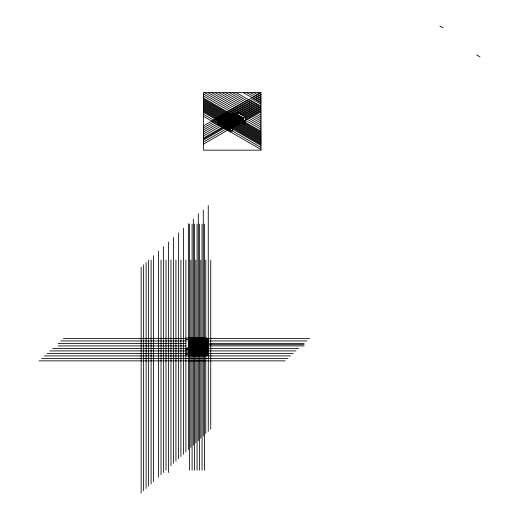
<?xml version="1.0" encoding="UTF-8"?>
<svg xmlns="http://www.w3.org/2000/svg" width="519" height="519" viewBox="0 0 519 519"><rect width="100%" height="100%" fill="white"/><g stroke="black" fill="none" stroke-linecap="round" stroke-linejoin="round"><path stroke-width="0.78" d="M221.665 126.493L221.366 126.668L221.366 123.522M221.315 126.156L221.918 126.565L221.315 126.642L221.315 123.548L223.125 122.562L223.073 125.974L222.774 122.711M238.117 117.009L222.82 125.825L222.872 122.653M222.249 121.517L223.164 121.647L223.196 127.726L224.954 127.058M221.866 126.61L221.568 126.785L221.568 123.405M203.454 125.858L260.96 92.661L260.96 150.166L203.454 150.166L203.454 92.661L260.96 92.661M203.454 127.888L260.96 94.685L257.45 92.661M203.454 129.919L260.96 96.716L253.934 92.661M217.902 122.594L233.719 113.46M203.454 131.949L260.96 98.746L250.418 92.661M221.516 121.634L219.712 122.62L219.66 125.682L219.991 123.399A1.661 1.661 0 0 1 220.491 122.536L221.399 122.627L221.464 126.727L221.918 126.448L221.315 126.046L221.918 125.579L221.315 125.176L221.918 124.826L221.315 124.417L223.78 122.938M219.809 122.679L221.619 121.693M219.913 122.737L221.717 121.751M220.011 122.795L221.821 121.809M220.108 122.854L221.97 121.9M220.264 122.938L222.067 121.952M220.361 122.997L222.171 122.01M219.66 123.606L235.477 114.472M232.291 127.843L224.948 123.619A51.511 51.511 0 0 0 236.366 113.933L238.111 112.908L245.448 117.138L245.448 123.321L243.385 124.158L243.372 122.036A1.693 1.693 0 0 0 242.86 121.187L241.997 121.148L241.932 123.321L241.601 121.037A1.661 1.661 0 0 0 241.101 120.174L240.226 120.161L240.174 122.302L239.843 120.019A1.661 1.661 0 0 0 239.343 119.156L238.481 119.117L238.416 121.29L238.085 119.007A1.661 1.661 0 0 0 237.585 118.144L236.709 118.131L236.658 120.278L236.327 117.988A1.661 1.661 0 0 0 235.827 117.125L234.964 117.086L234.899 119.26L234.569 116.976A1.661 1.661 0 0 0 234.069 116.113L233.193 116.1L233.141 118.248L232.81 115.964A1.661 1.661 0 0 0 232.311 115.101L231.448 115.056L231.383 117.229L231.085 113.966M220.562 123.113L222.372 122.127M220.666 123.172L222.469 122.186M225.233 120.784L226.686 121.621C228.295 120.084 225.097 118.364 226.706 119.753M220.763 123.23L222.619 122.276M220.912 123.314L222.722 122.335M231.383 117.229L232.843 116.392M221.016 123.373L222.82 122.387M221.113 123.431L222.923 122.445M221.217 123.49L223.021 122.503M203.454 133.98L236.359 114.978L203.454 95.989M239.032 113.434L260.96 100.777L246.901 92.661M223.475 122.769L221.315 124.015L221.918 124.476L221.315 124.884M223.579 122.828L221.315 124.132L221.918 124.592L221.315 125.001L221.918 125.345M221.315 124.249L223.676 122.88M221.315 124.476L221.918 124.073L221.315 123.665M222.067 123.983L223.877 122.997M222.171 124.041L224.026 123.087M236.359 115.997L221.315 124.768L221.918 125.228L221.315 125.637L221.918 126.104L221.315 126.506M222.424 124.19L224.227 123.204M222.521 124.249L224.331 123.263M221.315 125.118L221.918 124.709L221.315 124.3M222.619 124.3L224.429 123.314M233.141 118.248L234.601 117.404M222.722 124.359L224.532 123.373M221.918 124.943L221.315 125.345L221.918 125.812L221.315 126.273L221.918 126.642M222.774 125.799L223.196 124.839L222.774 124.508L224.63 123.431M224.779 123.522L222.774 124.683L223.196 124.923M222.774 124.794L224.883 123.58M203.454 136.03L236.379 117.022L236.359 113.921L243.69 118.157L243.69 124.333M240.81 114.465L260.96 102.827L243.385 92.661M221.315 125.87L221.918 125.462L221.315 125.06M223.196 124.729L222.774 125.027L223.196 125.332M221.315 126.104L221.918 125.695L221.315 125.287M223.196 124.956L222.774 125.261L223.196 125.559M238.117 116.34L236.658 117.184L236.709 115.043L237.585 115.049A1.661 1.661 0 0 1 238.085 115.919L238.111 118.027M221.918 125.987L221.315 126.389L221.821 126.701M222.774 125.553L223.196 125.248L222.774 124.852M222.774 125.663L223.196 125.364M221.315 126.642L221.918 126.214L221.315 125.812M221.418 126.701L221.918 126.331L221.315 125.929M234.899 119.26L236.359 118.416M203.454 138.06L238.137 118.04M242.568 115.478L260.96 104.857M239.869 117.359L238.416 118.202L238.468 116.055L239.343 116.068A1.661 1.661 0 0 1 239.843 116.931L239.869 119.039L203.454 140.091M203.454 139.073L239.875 118.047M236.658 120.278L238.111 119.435M244.326 116.49L260.96 106.888L236.359 92.661M241.627 118.377L240.174 119.214L240.226 117.073L241.101 117.08A1.661 1.661 0 0 1 241.595 117.943L241.627 120.058M228.47 129.088L226.706 129.75L226.68 127.642L241.633 119.039M239.051 124.404L238.746 121.913L237.624 121.602L238.954 122.575M237.553 121.764L238.967 122.322L239.051 124.579M237.916 121.452L238.539 121.667L238.701 124.43M243.69 118.157L245.448 117.138M224.922 126.63L224.948 128.738L226.706 128.07M237.611 121.77L238.98 122.938M238.416 121.29L239.875 120.447M238.227 121.537L238.597 124.372M237.592 121.997L238.98 123.165M237.592 122.173L238.98 123.399M238.429 121.673L238.798 124.489M237.592 122.283L239.051 123.36M203.454 142.115L241.646 120.071M245.448 117.871L260.96 108.919L232.843 92.661M243.385 121.07L243.372 118.948A1.693 1.693 0 0 0 242.86 118.098L241.997 118.053L241.932 120.233L243.392 119.389M237.592 122.633L239.051 123.593M237.592 122.75L238.98 124.035M238.785 122.127L238.883 124.618M237.592 122.925L239.051 123.996M238.831 122.212L237.747 121.504M237.592 123.042L238.98 124.151M237.592 123.269L239.051 124.229M230.228 130.1L228.464 130.769L228.438 128.654L243.385 120.058M238.98 122.808L237.54 121.809M237.527 123.833L237.572 121.693M240.174 122.302L241.627 121.465M237.845 123.937L237.728 121.504M237.949 123.996L237.825 121.465M238.046 124.054L237.897 121.42M203.454 144.146L260.96 110.943L229.327 92.661M238.396 124.255L238.195 121.452M222.774 124.45L230.527 128.868L232.285 127.849L232.285 130.944L230.222 131.781L230.209 129.659A1.693 1.693 0 0 0 229.696 128.809L228.834 128.77L228.769 130.944M243.69 121.245L245.448 120.233L260.96 129.186M238.98 124.385L237.527 123.425M241.932 123.321L243.385 122.478M188.358 338.038L207.016 338.038L207.016 355.891M185.893 338.064L188.378 338.064M63.435 338.466L185.679 338.466M188.112 338.466L309.545 338.466M188.358 339.082L204.518 339.082M185.893 339.517L188.378 339.517M204.531 339.491L207.016 339.491M188.287 339.731L208.262 339.731M188.365 340.328L204.518 340.328M60.729 340.951L186.211 340.951M187.833 340.951L306.839 340.951M192.121 341.035L192.121 343.014M188.365 341.573L204.518 341.567M188.287 342.216L208.262 342.216M188.365 342.812L204.525 342.812M58.018 343.435L185.932 343.435M188.365 343.435L304.134 343.435M188.371 344.058L204.525 344.058M188.319 344.674L304.134 344.674M188.371 345.297L204.525 345.297M58.018 345.92L185.932 345.92M188.371 345.92L304.134 345.92M188.371 346.543L204.531 346.543M188.287 347.192L208.262 347.192M188.378 347.782L204.531 347.782M185.893 348.009L188.378 348.009M52.607 348.405L298.717 348.405M185.893 348.431L204.531 348.405L204.512 338.038M207.016 348.431L204.531 348.502L207.016 348.573M204.531 348.645L207.016 348.716M204.531 348.787L207.016 348.787M204.531 348.859L207.016 348.93M204.531 349.002L207.016 349.002M204.531 349.073L207.016 349.144M204.531 349.216L207.016 349.216M204.531 349.358L207.016 349.287M185.893 349.462L188.378 349.462M204.531 349.495L207.016 349.423M204.531 349.566L207.016 349.566M185.893 349.676L208.262 349.676M204.531 349.78L207.016 349.78M204.531 349.851L207.016 349.923M204.531 349.994L207.016 349.994M204.531 350.137L207.016 350.066M204.531 350.208L207.016 350.208L204.531 350.351M204.531 350.422L207.016 350.422M204.531 350.565L207.016 350.494M204.531 350.636L207.016 350.636M204.531 350.708L207.016 350.708M204.531 350.844L207.016 350.844M49.869 350.915L295.979 350.915M204.531 351.058L207.016 351.058M204.531 351.201L207.016 351.129M204.531 351.272L207.016 351.272M204.531 351.415L207.016 351.344M204.531 351.486L207.016 351.486M204.531 351.629L207.016 351.558M204.531 351.772L207.016 351.7M204.531 351.843L207.016 351.843M204.531 351.986L207.016 351.914M204.531 352.057L207.016 352.057M185.893 352.161L208.262 352.161M204.531 352.265L207.016 352.265M204.531 352.407L207.016 352.336M207.016 352.479L204.531 352.479L207.016 352.622M204.531 352.693L207.016 352.693M204.531 352.764L207.016 352.836M204.531 352.907L207.016 352.907M204.531 352.978L207.016 353.05L204.531 353.121M204.531 353.192L207.016 353.264M204.531 353.335L207.016 353.335M47.158 353.4L293.274 353.4M185.893 354.646L208.262 354.646M44.452 355.891L290.562 355.891M41.747 358.376L287.857 358.376M39.035 360.861L285.152 360.861M236.132 114.18L243.476 118.403M235.723 114.634L243.067 118.857M235.315 115.082L242.652 119.305M234.899 115.516L242.243 119.74M234.484 115.945L241.828 120.174M234.069 116.366L241.413 120.596M233.647 116.781L240.991 121.011M233.232 117.19L240.569 121.414M232.804 117.586L240.148 121.816M232.382 117.982L239.726 122.205M231.961 118.364L239.304 122.588M231.532 118.741L238.876 122.964M231.104 119.111L238.448 123.334M230.67 119.474L238.013 123.697M230.241 119.831L237.585 124.054M229.807 120.174L237.151 124.404M229.372 120.518L236.716 124.742M228.937 120.856L236.281 125.079M228.496 121.187L235.84 125.41M228.062 121.511L235.405 125.734M227.62 121.829L234.964 126.052M227.179 122.14L234.523 126.364M226.738 122.445L234.082 126.675M226.29 122.75L233.634 126.973M225.843 123.042L233.187 127.272M225.402 123.334L232.746 127.557M439.898 25.95L443.122 27.812M476.734 54.995L479.965 56.856M225.81 92.661L260.96 112.954M222.294 92.661L260.96 114.984M218.778 92.661L260.96 117.009M215.268 92.661L260.96 119.039M211.752 92.661L260.96 121.07M208.236 92.661L260.96 123.1M204.72 92.661L260.96 125.131M203.454 93.958L237.196 113.44M245.448 118.202L260.96 127.161M203.454 98.02L260.96 131.216M203.454 99.032L260.96 132.235M203.454 100.044L260.96 133.247M203.454 101.062L260.96 134.265M203.454 102.074L260.96 135.277M237.527 122.036L239.051 123.009M237.527 122.555L239.051 123.477M203.454 103.093L260.96 136.289M237.527 123.541L239.051 124.463M237.527 123.658L239.051 124.631L239.051 122.769M203.454 104.105L260.96 137.308M225.233 117.346L226.991 118.358L226.991 121.452M203.454 105.117L260.96 138.32M203.454 106.136L260.96 139.339M226.686 119.759L225.759 119.487A1.661 1.661 0 0 0 225.265 120.356L225.233 122.465M203.454 107.148L260.96 140.351M203.454 108.166L260.96 141.363M203.454 109.178L260.96 142.381M203.454 110.19L260.96 143.393M223.475 121.796L224.935 122.64L224.883 120.492L224 120.505A1.661 1.661 0 0 0 223.507 121.368L223.475 123.477M203.454 111.209L260.96 144.412M221.217 121.693L224.798 123.704M221.113 121.751L224.701 123.762M221.016 121.809L224.597 123.82M220.912 121.868L224.5 123.879M220.815 121.926L224.396 123.937M220.711 121.984L224.299 123.996M220.562 122.069L224.195 124.054M203.454 112.221L260.96 145.424M220.361 122.186L223.948 124.197M220.264 122.244L223.845 124.255M220.16 122.302L223.747 124.313M220.062 122.361L223.644 124.372M219.913 122.445L223.546 124.43M219.809 122.503L223.397 124.515M219.712 122.562L223.293 124.573M221.918 123.957L217.902 121.576L217.902 124.67L219.66 125.682M221.315 123.782L221.918 124.19L221.315 124.651L221.918 125.06L221.315 125.52L221.918 125.929M221.918 124.3L221.315 123.898L223.378 122.711L223.378 124.528M222.774 124.735L223.196 125.812M203.454 114.251L260.96 147.454M222.774 125.611L223.176 125.916M203.454 116.282L260.96 149.485M221.619 123.723L223.189 124.631L223.196 125.858L222.975 122.594M203.883 338.038L203.896 348.405M203.247 338.038L203.266 348.405M202.618 338.038L202.631 348.411M201.988 338.038L202.001 348.411M201.359 338.044L201.378 348.411M200.736 338.044L200.749 348.411M200.107 338.044L200.126 348.411M199.491 338.044L199.504 348.411M198.868 338.044L198.887 348.418M198.252 338.044L198.264 348.418M197.635 338.051L197.655 348.418M197.019 338.051L197.038 348.418M196.409 338.051L196.429 348.418M195.799 338.051L195.819 348.418M195.196 338.051L195.209 348.418M194.586 338.051L194.606 348.424M193.989 338.057L194.002 348.424M193.386 338.057L193.405 348.424M192.789 338.057L192.809 348.424M192.192 338.057L192.212 348.424M191.602 338.057L191.615 348.424M191.011 338.057L191.024 348.431M190.421 338.057L190.441 348.431M189.837 338.064L189.857 348.431M189.253 338.064L189.273 348.431M188.676 338.064L188.695 348.431M238.299 121.498L238.331 124.3M238.098 121.42L238.13 124.184M237.994 121.414L238.026 124.125M230.527 128.868L230.527 131.956M227.011 129.925L227.063 127.784L227.938 127.791A1.661 1.661 0 0 1 228.438 128.66M225.252 128.913L225.304 126.766L226.18 126.779A1.661 1.661 0 0 1 226.68 127.642M223.494 127.895L223.546 125.754L224.422 125.76A1.661 1.661 0 0 1 224.922 126.63M223.274 122.653L223.274 124.586M222.82 122.679L222.82 125.825M221.866 123.522L221.866 126.668M221.769 123.464L221.769 126.727M221.619 126.811L221.743 122.38A1.661 1.661 0 0 1 222.249 121.517M210.746 260.058L210.746 429.161M208.262 205.518L208.262 431.445M206.873 348.405L206.802 353.4M206.731 348.405L206.731 353.4M206.594 348.405L206.666 353.4M206.523 348.405L206.523 353.4M206.452 348.405L206.38 353.4M206.309 348.405L206.309 353.4M206.238 348.405L206.166 353.4M206.095 348.405L206.095 353.4L205.952 348.405M205.881 348.405L205.881 353.4M205.777 260.058L205.777 433.722M205.667 348.405L205.667 353.4M205.595 348.405L205.524 353.4L205.453 348.405M205.381 348.405L205.316 353.4M205.245 348.405L205.245 353.4M205.174 348.405L205.102 353.4M205.031 348.405L205.031 353.4M204.888 348.405L204.96 353.4M204.817 348.405L204.817 353.4M204.746 348.405L204.674 353.4M204.603 348.405L204.603 353.4M204.531 224.137L204.531 470.246M203.292 210.078L203.292 436.005M202.047 224.137L202.047 470.246M200.801 260.058L200.801 438.289M199.562 224.137L199.562 470.246M198.316 213.711L198.316 440.573M198.102 353.4L198.102 355.891M197.077 224.137L197.077 470.246M196.649 353.4L196.649 355.891M196.13 340.977L196.13 343.033M195.832 260.058L195.832 442.85M194.593 224.137L194.593 470.246M193.347 219.206L193.347 445.133M192.101 224.137L192.101 470.246M190.862 260.058L190.862 447.417M189.617 224.137L189.617 470.246M188.378 223.767L188.378 449.694M185.893 260.058L185.893 451.978M183.402 228.334L183.402 454.261M180.917 260.058L180.917 456.545M178.432 232.895L178.432 458.822M175.947 260.058L175.947 461.106M173.463 237.462L173.463 463.389M170.978 260.058L170.978 465.666M168.493 242.023L168.493 472.517M166.002 260.058L166.002 470.233M163.517 246.59L163.517 472.517M161.033 260.058L161.033 474.794M158.548 251.151L158.548 477.078M153.579 255.711L153.579 481.638M151.094 260.058L151.094 483.922M148.609 260.279L148.609 486.206M146.118 262.562L146.118 488.489M143.633 264.839L143.633 490.766M141.149 267.123L141.149 493.05M238.143 114.959A51.563 51.563 0 0 1 226.706 124.625M241.672 116.983A51.563 51.563 0 0 1 230.228 126.649M236.392 113.946A51.595 51.595 0 0 1 224.948 123.613M240.79 116.477A51.563 51.563 0 0 1 229.346 126.143M241.231 116.73A51.563 51.563 0 0 1 229.787 126.396M242.548 117.489A51.563 51.563 0 0 1 231.111 127.155M239.025 115.465A51.563 51.563 0 0 1 227.588 125.131M240.349 116.224A51.563 51.563 0 0 1 228.905 125.89M237.708 114.705A51.563 51.563 0 0 1 226.265 124.372M237.728 123.528A52.646 52.646 0 0 1 231.993 127.668M243.417 117.982A50.615 50.615 0 0 1 237.728 123.528M239.467 115.718A51.563 51.563 0 0 1 228.029 125.384M243.729 118.17A51.563 51.563 0 0 1 232.291 127.836M236.826 114.199A51.563 51.563 0 0 1 225.389 123.866M238.591 115.212A51.563 51.563 0 0 1 227.147 124.878M242.989 117.742A51.563 51.563 0 0 1 231.545 127.408M239.908 115.971A51.563 51.563 0 0 1 228.464 125.637M242.107 117.236A51.563 51.563 0 0 1 230.67 126.902M237.267 114.452A51.563 51.563 0 0 1 225.823 124.119M234.692 123.535L234.685 125.475L236.145 126.312L236.113 124.203A1.661 1.661 0 0 0 235.613 123.34L235.016 123.094L234.692 123.535"/></g></svg>
